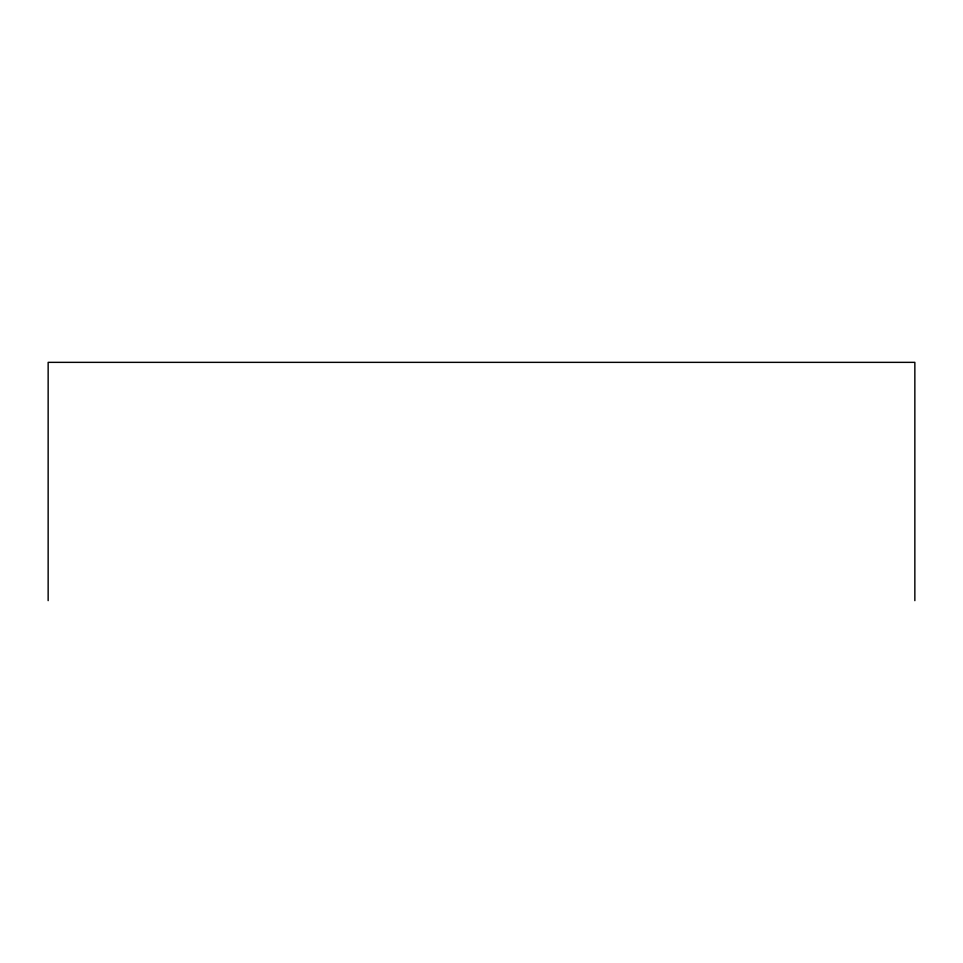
<?xml version="1.0" encoding="UTF-8"?>
<svg xmlns="http://www.w3.org/2000/svg" width="963" height="963" viewBox="0 0 963 963"><rect width="100%" height="100%" fill="white"/><g stroke="black" fill="none" stroke-linecap="round" stroke-linejoin="round"><path stroke-width="1.44" d="M914.85 600.647L914.85 362.353L48.15 362.353L48.15 600.647"/></g></svg>
